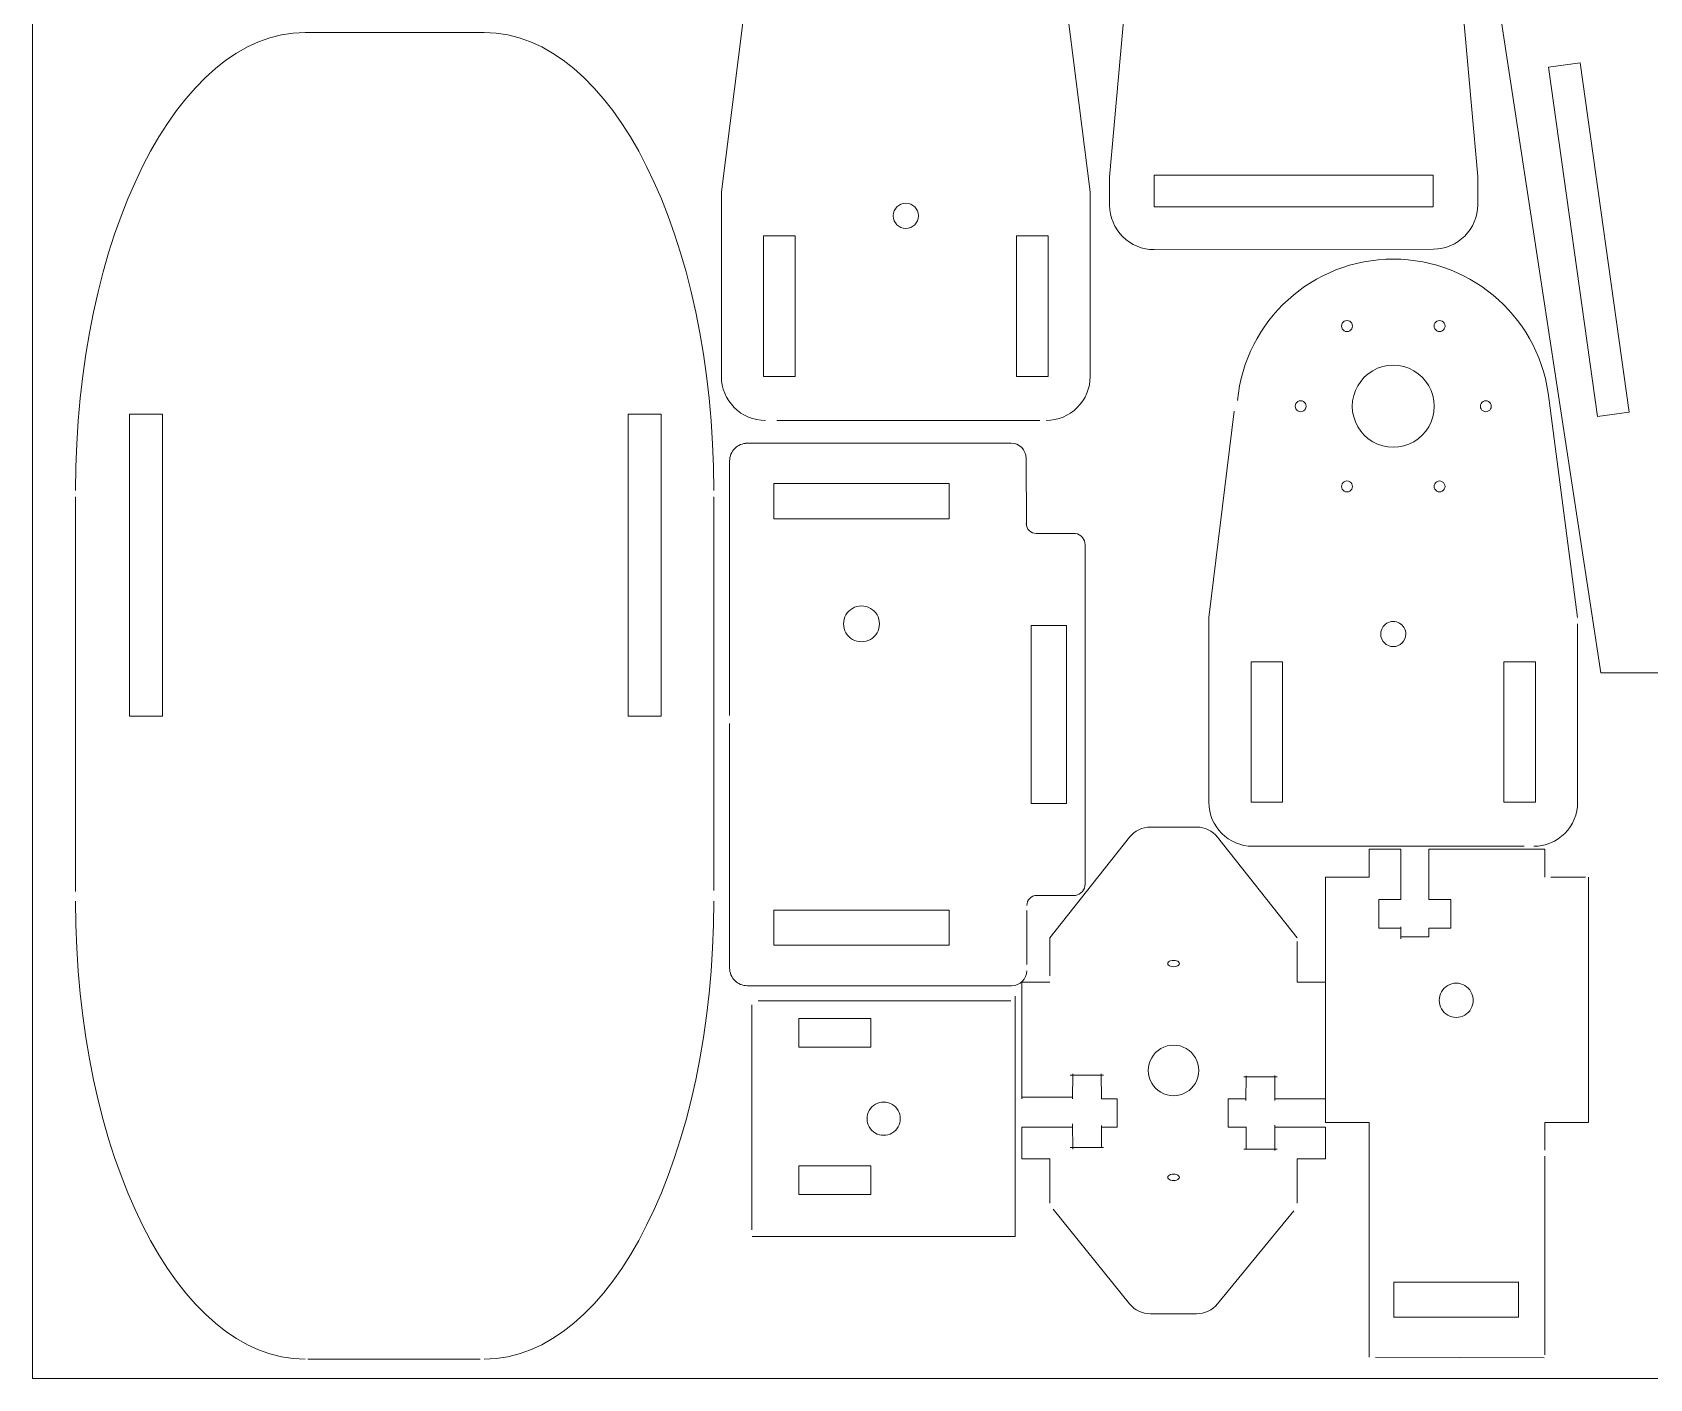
# Model space of a CAD drawing. Header units: centimetres. Extents: x -14.4 to 14.4, y -14.4 to 14.4.
# Drawn here: x -14.45 to 3.75, y -14.45 to 0.7 of the extents above; entities that cross this region are included whole.
import ezdxf

# ---------------------------------------------------------------- set-up
doc = ezdxf.new("R2010")
doc.units = ezdxf.units.CM
doc.header["$MEASUREMENT"] = 0
doc.layers.add('Ebene 1', color=7, linetype='Continuous')

msp = doc.modelspace()

# ---------------------------------------------------------------- linework, layer by layer
at = {"layer": 'Ebene 1', "lineweight": 9}
for points in [[(-14.4498, 14.4498), (-14.4498, 14.4498), (-14.4498, -14.4498), (-14.4498, -14.4498)], [(1.81146, -0.92475), (1.81146, -0.92475), (1.52711, 2.26109), (1.52711, 2.26109)], [(-2.0539, 2.16392), (-2.0539, 2.16392), (-2.32959, -0.93301), (-2.32959, -0.93301)], [(-6.40833, 1.19467), (-6.40833, 1.19467), (-6.69756, -1.0966), (-6.69756, -1.0966)], [(-2.54844, -1.0966), (-2.54844, -1.0966), (-2.83239, 1.15185), (-2.83239, 1.15185)], [(3.1949, -6.50869), (3.1949, -6.50869), (2.0318, 1.13403), (2.0318, 1.13403)], [(-11.38194, 0.69456), (-12.81237, 0.69456), (-13.96393, -1.60387), (-13.96393, -4.45897)], [(-9.36587, 0.69456), (-9.36587, 0.69456), (-11.38194, 0.69456), (-11.38194, 0.69456)], [(-6.78388, -4.45897), (-6.78388, -1.60387), (-7.93544, 0.69456), (-9.36587, 0.69456)], [(2.60837, 0.30397), (2.60837, 0.30397), (2.96282, 0.35375), (2.96282, 0.35375)], [(3.16065, -3.62542), (3.16065, -3.62542), (2.60837, 0.30397), (2.60837, 0.30397)], [(2.96282, 0.35375), (2.96282, 0.35375), (3.5151, -3.57554), (3.5151, -3.57554)], [(-1.83008, -0.90862), (-1.83008, -0.90862), (1.31185, -0.90862), (1.31185, -0.90862)], [(-1.83008, -1.26576), (-1.83008, -1.26576), (-1.83008, -0.90862), (-1.83008, -0.90862)], [(1.31185, -0.90862), (1.31185, -0.90862), (1.31185, -1.26576), (1.31185, -1.26576)], [(-2.32959, -0.93301), (-2.32959, -0.93301), (-2.32959, -1.24863), (-2.32959, -1.24863)], [(1.81146, -1.24236), (1.81146, -1.24236), (1.81146, -0.92475), (1.81146, -0.92475)], [(-6.69756, -1.0966), (-6.69756, -1.0966), (-6.69756, -3.17419), (-6.69756, -3.17419)], [(-4.62305, -1.22533), (-4.70131, -1.22533), (-4.76473, -1.28875), (-4.76473, -1.36691)], [(-4.48147, -1.36691), (-4.48147, -1.28875), (-4.54479, -1.22533), (-4.62305, -1.22533)], [(-2.54844, -3.17419), (-2.54844, -3.17419), (-2.54844, -1.0966), (-2.54844, -1.0966)], [(-2.32959, -1.24863), (-2.32959, -1.38105), (-2.27693, -1.50799), (-2.18324, -1.60158)], [(1.31185, -1.26576), (1.31185, -1.26576), (-1.83008, -1.26576), (-1.83008, -1.26576)], [(1.31374, -1.74097), (1.58874, -1.74097), (1.81146, -1.51735), (1.81146, -1.24236)], [(-4.76473, -1.36691), (-4.76473, -1.44517), (-4.70131, -1.50859), (-4.62305, -1.50859)], [(-4.62305, -1.50859), (-4.54479, -1.50859), (-4.48147, -1.44517), (-4.48147, -1.36691)], [(-6.22314, -3.1732), (-6.22314, -3.1732), (-6.22314, -1.59223), (-6.22314, -1.59223)], [(-6.22314, -1.59223), (-6.22314, -1.59223), (-5.86849, -1.59223), (-5.86849, -1.59223)], [(-5.86849, -1.59223), (-5.86849, -1.59223), (-5.86849, -3.1732), (-5.86849, -3.1732)], [(-3.3776, -3.1732), (-3.3776, -3.1732), (-3.3776, -1.59223), (-3.3776, -1.59223)], [(-3.3776, -1.59223), (-3.3776, -1.59223), (-3.02296, -1.59223), (-3.02296, -1.59223)], [(-3.02296, -1.59223), (-3.02296, -1.59223), (-3.02296, -3.1732), (-3.02296, -3.1732)], [(-2.18324, -1.60158), (-2.08945, -1.69507), (-1.9624, -1.74754), (-1.82998, -1.74725)], [(-1.82998, -1.74725), (-1.82998, -1.74725), (1.31374, -1.74087), (1.31374, -1.74087)], [(0.86123, -1.85408), (-0.046, -1.85408), (-0.80468, -2.54326), (-0.89179, -3.4462)], [(2.61415, -3.4462), (2.52723, -2.54326), (1.76845, -1.85408), (0.86123, -1.85408)], [(0.37107, -2.55411), (0.35206, -2.54326), (0.32866, -2.54326), (0.30964, -2.55411)], [(1.41291, -2.55401), (1.39389, -2.54316), (1.3704, -2.54316), (1.35148, -2.55401)], [(0.30964, -2.55411), (0.29063, -2.56496), (0.27898, -2.58537), (0.27898, -2.60738)], [(0.27898, -2.60738), (0.27898, -2.62928), (0.29063, -2.64959), (0.30964, -2.66064)], [(0.30964, -2.66064), (0.32856, -2.6715), (0.35206, -2.6715), (0.37107, -2.66064)], [(0.40164, -2.60738), (0.40164, -2.58537), (0.39009, -2.56516), (0.37107, -2.55411)], [(0.37107, -2.66064), (0.39009, -2.64979), (0.40174, -2.62928), (0.40164, -2.60738)], [(0.40164, -2.60738), (0.40164, -2.60738), (0.40164, -2.60738), (0.40164, -2.60738)], [(0.40164, -2.60738), (0.40164, -2.60738), (0.40164, -2.60738), (0.40164, -2.60738)], [(1.35148, -2.55401), (1.33246, -2.56516), (1.32071, -2.58537), (1.32071, -2.60738)], [(1.32071, -2.60738), (1.32071, -2.62928), (1.33246, -2.64959), (1.35148, -2.66064)], [(1.35148, -2.66064), (1.3704, -2.6715), (1.39389, -2.6715), (1.41291, -2.66064)], [(1.44348, -2.60738), (1.44348, -2.58537), (1.43193, -2.56516), (1.41291, -2.55401)], [(1.41291, -2.66064), (1.43183, -2.64979), (1.44358, -2.62928), (1.44348, -2.60738)], [(1.44348, -2.60738), (1.44348, -2.60738), (1.44348, -2.60738), (1.44348, -2.60738)], [(1.44348, -2.60738), (1.44348, -2.60738), (1.44348, -2.60738), (1.44348, -2.60738)], [(1.09182, -3.10998), (0.94914, -3.02754), (0.77331, -3.02754), (0.63064, -3.10998)], [(-6.69756, -3.17419), (-6.69756, -3.30542), (-6.64539, -3.43117), (-6.5527, -3.52406)], [(-5.86849, -3.1732), (-5.86849, -3.1732), (-6.22314, -3.1732), (-6.22314, -3.1732)], [(-3.02296, -3.1732), (-3.02296, -3.1732), (-3.3776, -3.1732), (-3.3776, -3.1732)], [(-2.6934, -3.52406), (-2.60061, -3.43117), (-2.54844, -3.30542), (-2.54844, -3.17419)], [(0.63064, -3.10998), (0.48796, -3.19251), (0.40025, -3.34485), (0.40045, -3.50963)], [(1.32201, -3.50963), (1.32261, -3.34485), (1.23449, -3.19251), (1.09182, -3.10998)], [(-0.21127, -3.45636), (-0.23029, -3.46721), (-0.24194, -3.48762), (-0.24194, -3.50963)], [(-0.14984, -3.45636), (-0.16886, -3.44551), (-0.19226, -3.44551), (-0.21127, -3.45636)], [(-0.11928, -3.50963), (-0.11928, -3.48762), (-0.13083, -3.46731), (-0.14984, -3.45636)], [(1.8723, -3.45636), (1.85338, -3.46721), (1.84163, -3.48762), (1.84163, -3.50963)], [(1.93383, -3.45636), (1.91481, -3.44551), (1.89131, -3.44551), (1.8723, -3.45636)], [(1.96439, -3.50963), (1.96439, -3.48762), (1.95275, -3.46731), (1.93383, -3.45636)], [(2.93584, -5.88801), (2.93584, -5.88801), (2.61415, -3.4462), (2.61415, -3.4462)], [(-12.98611, -3.59943), (-12.98611, -3.59943), (-13.35788, -3.59943), (-13.35788, -3.59943)], [(-13.35788, -3.59943), (-13.35788, -3.59943), (-13.35788, -6.99595), (-13.35788, -6.99595)], [(-12.98611, -6.99595), (-12.98611, -6.99595), (-12.98611, -3.59943), (-12.98611, -3.59943)], [(-7.37559, -3.59943), (-7.37559, -3.59943), (-7.74726, -3.59943), (-7.74726, -3.59943)], [(-7.74726, -3.59943), (-7.74726, -3.59943), (-7.74726, -6.99595), (-7.74726, -6.99595)], [(-7.37559, -6.99595), (-7.37559, -6.99595), (-7.37559, -3.59943), (-7.37559, -3.59943)], [(-6.5527, -3.52406), (-6.4599, -3.61686), (-6.33405, -3.66883), (-6.20293, -3.66883)], [(-3.04327, -3.66883), (-2.91194, -3.66883), (-2.78619, -3.61686), (-2.6934, -3.52406)], [(-0.92714, -3.56299), (-0.92714, -3.56299), (-1.21329, -5.88801), (-1.21329, -5.88801)], [(-0.24194, -3.50963), (-0.24194, -3.53153), (-0.23029, -3.55184), (-0.21127, -3.56279)], [(-0.21127, -3.56279), (-0.19226, -3.57365), (-0.16886, -3.57365), (-0.14984, -3.56279)], [(-0.14984, -3.56279), (-0.13083, -3.55194), (-0.11918, -3.53153), (-0.11928, -3.50963)], [(0.40045, -3.50963), (0.39995, -3.6744), (0.48796, -3.82664), (0.63064, -3.90918)], [(1.09182, -3.90918), (1.23449, -3.82664), (1.32221, -3.6744), (1.32201, -3.50963)], [(1.32201, -3.50963), (1.32201, -3.50963), (1.32201, -3.50963), (1.32201, -3.50963)], [(1.32201, -3.50963), (1.32201, -3.50963), (1.32201, -3.50963), (1.32201, -3.50963)], [(1.84163, -3.50963), (1.84163, -3.53153), (1.85338, -3.55184), (1.8723, -3.56279)], [(1.8723, -3.56279), (1.89131, -3.57365), (1.91481, -3.57365), (1.93383, -3.56279)], [(1.93383, -3.56279), (1.95275, -3.55194), (1.96449, -3.53153), (1.96439, -3.50963)], [(1.96439, -3.50963), (1.96439, -3.50963), (1.96439, -3.50963), (1.96439, -3.50963)], [(1.96439, -3.50963), (1.96439, -3.50963), (1.96439, -3.50963), (1.96439, -3.50963)], [(3.5151, -3.57554), (3.5151, -3.57554), (3.16065, -3.62542), (3.16065, -3.62542)], [(-6.0721, -3.66883), (-6.0721, -3.66883), (-3.11356, -3.66883), (-3.11356, -3.66883)], [(-6.54692, -3.98455), (-6.58406, -4.02168), (-6.60487, -4.07206), (-6.60487, -4.12443)], [(-6.40693, -3.9266), (-6.4595, -3.9266), (-6.50988, -3.94751), (-6.54692, -3.98455)], [(-3.43854, -3.9266), (-3.43854, -3.9266), (-6.42734, -3.9266), (-6.42734, -3.9266)], [(-3.43854, -3.92461), (-3.34495, -3.92461), (-3.26898, -4.00048), (-3.26898, -4.09407)], [(0.63064, -3.90918), (0.77331, -3.99161), (0.94914, -3.99161), (1.09182, -3.90918)], [(-6.60487, -4.12443), (-6.60487, -4.12443), (-6.60487, -6.98958), (-6.60487, -6.98958)], [(-3.26719, -4.09715), (-3.26719, -4.09715), (-3.2639, -4.84388), (-3.2639, -4.84388)], [(0.30964, -4.35861), (0.29063, -4.36936), (0.27898, -4.38987), (0.27898, -4.41177)], [(0.37107, -4.35861), (0.35206, -4.34775), (0.32866, -4.34775), (0.30964, -4.35861)], [(0.40164, -4.41177), (0.40164, -4.38987), (0.39009, -4.36956), (0.37107, -4.35861)], [(1.35148, -4.35861), (1.33246, -4.36936), (1.32071, -4.38987), (1.32071, -4.41177)], [(1.41291, -4.35861), (1.39389, -4.34775), (1.3704, -4.34775), (1.35148, -4.35861)], [(1.44348, -4.41177), (1.44348, -4.38987), (1.43193, -4.36956), (1.41291, -4.35861)], [(-13.96393, -4.52926), (-13.96393, -4.52926), (-13.96393, -8.96851), (-13.96393, -8.96851)], [(-6.78388, -8.95866), (-6.78388, -8.95866), (-6.78388, -4.52926), (-6.78388, -4.52926)], [(-6.10804, -4.77538), (-6.10804, -4.77538), (-6.10804, -4.37971), (-6.10804, -4.37971)], [(-6.10804, -4.37971), (-6.10804, -4.37971), (-4.13509, -4.37971), (-4.13509, -4.37971)], [(-4.13509, -4.37971), (-4.13509, -4.37971), (-4.13509, -4.77538), (-4.13509, -4.77538)], [(0.27898, -4.41177), (0.27898, -4.43378), (0.29063, -4.45399), (0.30964, -4.46514)], [(0.30964, -4.46514), (0.32856, -4.47599), (0.35206, -4.47599), (0.37107, -4.46514)], [(0.37107, -4.46514), (0.39009, -4.45399), (0.40174, -4.43378), (0.40164, -4.41177)], [(0.40164, -4.41177), (0.40164, -4.41177), (0.40164, -4.41177), (0.40164, -4.41177)], [(0.40164, -4.41177), (0.40164, -4.41177), (0.40164, -4.41177), (0.40164, -4.41177)], [(1.32071, -4.41177), (1.32071, -4.43378), (1.33246, -4.45419), (1.35148, -4.46514)], [(1.35148, -4.46514), (1.3704, -4.47599), (1.39389, -4.47599), (1.41291, -4.46514)], [(1.41291, -4.46514), (1.43183, -4.45429), (1.44358, -4.43378), (1.44348, -4.41177)], [(1.44348, -4.41177), (1.44348, -4.41177), (1.44348, -4.41177), (1.44348, -4.41177)], [(1.44348, -4.41177), (1.44348, -4.41177), (1.44348, -4.41177), (1.44348, -4.41177)], [(-4.13509, -4.77538), (-4.13509, -4.77538), (-6.10804, -4.77538), (-6.10804, -4.77538)], [(-3.15518, -4.94096), (-3.21731, -4.94096), (-3.26769, -4.89068), (-3.26769, -4.82845)], [(-3.15518, -4.94096), (-3.14681, -4.94096), (-2.72178, -4.93837), (-2.71381, -4.94096)], [(-2.71381, -4.94006), (-2.65238, -4.95141), (-2.60579, -5.00547), (-2.60579, -5.07029)], [(-2.60579, -8.88388), (-2.60579, -8.88388), (-2.60579, -5.07029), (-2.60579, -5.07029)], [(-5.22252, -5.78327), (-5.28495, -5.81921), (-5.32348, -5.88592), (-5.32348, -5.9581)], [(-5.02071, -5.78327), (-5.08313, -5.74712), (-5.1601, -5.74712), (-5.22252, -5.78327)], [(-4.91975, -5.9581), (-4.91975, -5.88592), (-4.95828, -5.81921), (-5.02071, -5.78327)], [(-5.32348, -5.9581), (-5.32348, -6.03008), (-5.28495, -6.09679), (-5.22252, -6.13273)], [(-5.02071, -6.13273), (-4.95828, -6.09679), (-4.91975, -6.03008), (-4.91975, -5.9581)], [(-2.81676, -5.97712), (-2.81676, -5.97712), (-3.21243, -5.97712), (-3.21243, -5.97712)], [(-3.21243, -5.97712), (-3.21243, -5.97712), (-3.21243, -7.97706), (-3.21243, -7.97706)], [(-2.81676, -7.97706), (-2.81676, -7.97706), (-2.81676, -5.97712), (-2.81676, -5.97712)], [(-1.21329, -5.88801), (-1.21329, -5.88801), (-1.21329, -7.96561), (-1.21329, -7.96561)], [(0.72015, -6.0729), (0.72015, -6.02252), (0.74703, -5.97592), (0.79064, -5.95073)], [(0.79064, -5.95073), (0.83435, -5.92564), (0.88811, -5.92564), (0.93182, -5.95073)], [(0.93182, -5.95073), (0.97543, -5.97582), (1.00241, -6.02252), (1.00241, -6.0729)], [(2.93584, -7.96561), (2.93584, -7.96561), (2.93584, -5.9583), (2.93584, -5.9583)], [(-5.22252, -6.13273), (-5.1601, -6.16888), (-5.08313, -6.16888), (-5.02071, -6.13273)], [(0.86123, -6.21408), (0.78327, -6.21408), (0.72015, -6.15086), (0.72015, -6.0729)], [(1.00241, -6.0729), (1.00241, -6.15086), (0.93919, -6.21408), (0.86123, -6.21408)], [(1.00241, -6.0729), (1.00241, -6.0729), (1.00241, -6.0729), (1.00241, -6.0729)], [(1.00241, -6.0729), (1.00241, -6.0729), (1.00241, -6.0729), (1.00241, -6.0729)], [(-0.73896, -6.38364), (-0.73896, -6.38364), (-0.38422, -6.38364), (-0.38422, -6.38364)], [(-0.73896, -7.96461), (-0.73896, -7.96461), (-0.73896, -6.38364), (-0.73896, -6.38364)], [(-0.38422, -6.38364), (-0.38422, -6.38364), (-0.38422, -7.96461), (-0.38422, -7.96461)], [(2.10667, -6.38364), (2.10667, -6.38364), (2.46142, -6.38364), (2.46142, -6.38364)], [(2.10667, -7.96461), (2.10667, -7.96461), (2.10667, -6.38364), (2.10667, -6.38364)], [(2.46142, -6.38364), (2.46142, -6.38364), (2.46142, -7.96461), (2.46142, -7.96461)], [(6.82799, -6.50869), (6.82799, -6.50869), (3.1949, -6.50869), (3.1949, -6.50869)], [(-13.35788, -6.99595), (-13.35788, -6.99595), (-12.98611, -6.99595), (-12.98611, -6.99595)], [(-7.74726, -6.99595), (-7.74726, -6.99595), (-7.37559, -6.99595), (-7.37559, -6.99595)], [(-6.60815, -7.07999), (-6.60815, -7.07999), (-6.60487, -9.83133), (-6.60487, -9.83133)], [(-3.21243, -7.97706), (-3.21243, -7.97706), (-2.81676, -7.97706), (-2.81676, -7.97706)], [(-1.21329, -7.96561), (-1.21329, -8.23881), (-0.99176, -8.46034), (-0.71865, -8.46034)], [(-0.38422, -7.96461), (-0.38422, -7.96461), (-0.73896, -7.96461), (-0.73896, -7.96461)], [(2.46142, -7.96461), (2.46142, -7.96461), (2.10667, -7.96461), (2.10667, -7.96461)], [(2.79087, -8.31537), (2.88367, -8.22268), (2.93584, -8.09683), (2.93584, -7.96561)], [(2.93584, -7.96561), (2.93584, -7.96561), (2.93584, -7.96561), (2.93584, -7.96561)], [(2.93584, -7.96561), (2.93584, -7.96561), (2.93584, -7.96561), (2.93584, -7.96561)], [(-3.00135, -9.48903), (-3.00135, -9.48903), (-2.10438, -8.35689), (-2.10438, -8.35689)], [(-2.10438, -8.35689), (-2.04763, -8.28531), (-1.96131, -8.24349), (-1.86991, -8.24349)], [(-1.86991, -8.24349), (-1.86991, -8.24349), (-1.35068, -8.24349), (-1.35068, -8.24349)], [(-1.35068, -8.24349), (-1.25928, -8.24349), (-1.17286, -8.28531), (-1.11611, -8.35689)], [(-1.11611, -8.35689), (-1.11611, -8.35689), (-0.21914, -9.48903), (-0.21914, -9.48903)], [(2.44111, -8.46034), (2.57233, -8.46034), (2.69818, -8.40817), (2.79087, -8.31537)], [(-0.71865, -8.46034), (-0.71865, -8.46034), (2.33577, -8.46034), (2.33577, -8.46034)], [(0.59211, -8.80592), (0.59211, -8.80592), (0.59211, -8.4918), (0.59211, -8.4918)], [(0.59211, -8.4918), (0.59211, -8.4918), (0.94665, -8.4918), (0.94665, -8.4918)], [(0.94665, -8.4918), (0.94665, -8.4918), (0.94665, -9.05971), (0.94665, -9.05971)], [(1.26078, -9.05971), (1.26078, -9.05971), (1.26078, -8.4918), (1.26078, -8.4918)], [(1.26078, -8.4918), (1.26078, -8.4918), (2.56506, -8.4918), (2.56506, -8.4918)], [(2.56506, -8.4918), (2.56506, -8.4918), (2.56506, -8.80592), (2.56506, -8.80592)], [(-2.71381, -9.01411), (-2.65238, -9.00276), (-2.60579, -8.9487), (-2.60579, -8.88388)], [(0.09747, -11.56613), (0.09747, -11.56613), (0.09747, -8.80592), (0.09747, -8.80592)], [(0.09747, -8.80592), (0.09747, -8.80592), (0.59211, -8.80592), (0.59211, -8.80592)], [(2.63536, -8.80592), (2.63536, -8.80592), (3.02445, -8.80592), (3.02445, -8.80592)], [(3.0597, -8.80592), (3.0597, -8.80592), (3.0597, -11.56613), (3.0597, -11.56613)], [(-13.96393, -9.07704), (-13.96393, -11.93213), (-12.81237, -14.23066), (-11.38194, -14.23066)], [(-9.36587, -14.23066), (-7.93544, -14.23066), (-6.78388, -11.93213), (-6.78388, -9.07704)], [(-3.14861, -9.01312), (-3.21073, -9.01312), (-3.26111, -9.0635), (-3.26111, -9.12562)], [(-3.14861, -9.01312), (-3.14024, -9.01312), (-2.72178, -9.01571), (-2.71381, -9.01312)], [(0.94665, -9.05971), (0.94665, -9.05971), (0.69924, -9.05971), (0.69924, -9.05971)], [(0.69924, -9.05971), (0.69924, -9.05971), (0.69924, -9.3812), (0.69924, -9.3812)], [(1.50809, -9.05971), (1.50809, -9.05971), (1.26078, -9.05971), (1.26078, -9.05971)], [(1.50809, -9.3812), (1.50809, -9.3812), (1.50809, -9.05971), (1.50809, -9.05971)], [(-6.10804, -9.57446), (-6.10804, -9.57446), (-6.10804, -9.17869), (-6.10804, -9.17869)], [(-6.10804, -9.17869), (-6.10804, -9.17869), (-4.13509, -9.17869), (-4.13509, -9.17869)], [(-4.13509, -9.17869), (-4.13509, -9.17869), (-4.13509, -9.57446), (-4.13509, -9.57446)], [(-3.26072, -9.79011), (-3.26072, -9.79011), (-3.26072, -9.18138), (-3.26072, -9.18138)], [(0.69924, -9.3812), (0.69924, -9.3812), (0.94665, -9.3812), (0.94665, -9.3812)], [(0.94665, -9.3812), (0.94665, -9.3812), (0.69924, -9.3812), (0.69924, -9.3812)], [(0.94665, -9.49998), (0.94665, -9.49998), (0.94506, -9.36557), (0.94506, -9.36557)], [(1.26078, -9.48017), (1.26078, -9.48017), (1.26078, -9.3812), (1.26078, -9.3812)], [(1.26078, -9.3812), (1.26078, -9.3812), (1.50809, -9.3812), (1.50809, -9.3812)], [(-4.13509, -9.57446), (-4.13509, -9.57446), (-6.10804, -9.57446), (-6.10804, -9.57446)], [(-3.00135, -9.91726), (-3.00135, -9.91726), (-3.00135, -9.48903), (-3.00135, -9.48903)], [(-0.21914, -9.53314), (-0.21914, -9.53314), (-0.21914, -9.98765), (-0.21914, -9.98765)], [(0.94665, -9.48017), (0.94665, -9.48017), (1.26078, -9.48017), (1.26078, -9.48017)], [(-1.67606, -9.77956), (-1.67616, -9.76691), (-1.66361, -9.75527), (-1.6432, -9.74889)], [(-1.6432, -9.81022), (-1.66361, -9.80385), (-1.67616, -9.7921), (-1.67606, -9.77956)], [(-1.6432, -9.74889), (-1.62279, -9.74262), (-1.5977, -9.74262), (-1.57739, -9.74889)], [(-1.57739, -9.81022), (-1.5977, -9.8165), (-1.62279, -9.8165), (-1.6432, -9.81022)], [(-1.57739, -9.74889), (-1.55698, -9.75527), (-1.54443, -9.76701), (-1.54443, -9.77956)], [(-1.54443, -9.77956), (-1.54443, -9.7922), (-1.55698, -9.80385), (-1.57739, -9.81022)], [(-6.60487, -9.83133), (-6.60487, -9.8838), (-6.58406, -9.93408), (-6.54692, -9.97122)], [(-6.54692, -9.97122), (-6.50988, -10.00836), (-6.4595, -10.02917), (-6.40693, -10.02917)], [(-3.43197, -10.02956), (-3.33838, -10.02956), (-3.26241, -9.9537), (-3.26241, -9.86001)], [(-3.31797, -11.30229), (-3.31797, -11.30229), (-3.31797, -9.98765), (-3.31797, -9.98765)], [(-3.31797, -9.98765), (-3.31797, -9.98765), (-3.00135, -9.98765), (-3.00135, -9.98765)], [(-0.21914, -9.98765), (-0.21914, -9.98765), (0.09747, -9.98765), (0.09747, -9.98765)], [(0.09747, -9.98765), (0.09747, -9.98765), (0.09747, -11.30229), (0.09747, -11.30229)], [(1.47364, -10.02608), (1.53289, -9.99173), (1.60577, -9.99173), (1.66511, -10.02608)], [(-6.40693, -10.02917), (-6.40693, -10.02917), (-3.43197, -10.02917), (-3.43197, -10.02917)], [(-3.39085, -10.14476), (-3.39085, -10.14476), (-3.39085, -12.8523), (-3.39085, -12.8523)], [(1.37826, -10.19295), (1.37816, -10.12415), (1.4145, -10.06053), (1.47364, -10.02608)], [(1.66511, -10.02608), (1.72425, -10.06053), (1.76059, -10.12415), (1.76039, -10.19295)], [(-6.35645, -12.77364), (-6.35645, -12.77364), (-6.35645, -10.24532), (-6.35645, -10.24532)], [(-6.28268, -10.19753), (-6.28268, -10.19753), (-3.43993, -10.19753), (-3.43993, -10.19753)], [(1.47364, -10.35962), (1.4145, -10.32517), (1.37816, -10.26155), (1.37826, -10.19295)], [(1.66511, -10.35962), (1.60577, -10.39407), (1.53289, -10.39407), (1.47364, -10.35962)], [(1.76039, -10.19295), (1.76059, -10.26155), (1.72425, -10.32517), (1.66511, -10.35962)], [(-5.82648, -10.39855), (-5.82648, -10.39855), (-5.82648, -10.72014), (-5.82648, -10.72014)], [(-5.01762, -10.39855), (-5.01762, -10.39855), (-5.82648, -10.39855), (-5.82648, -10.39855)], [(-5.01762, -10.72014), (-5.01762, -10.72014), (-5.01762, -10.39855), (-5.01762, -10.39855)], [(-5.82648, -10.72014), (-5.82648, -10.72014), (-5.01762, -10.72014), (-5.01762, -10.72014)], [(-1.46807, -10.73567), (-1.55608, -10.68479), (-1.66451, -10.68479), (-1.75252, -10.73567)], [(-1.75252, -10.73567), (-1.84044, -10.78645), (-1.8947, -10.88034), (-1.8947, -10.98199)], [(-1.32589, -10.98199), (-1.32589, -10.88034), (-1.38005, -10.78645), (-1.46807, -10.73567)], [(-2.77285, -11.03675), (-2.77285, -11.03675), (-2.39849, -11.03675), (-2.39849, -11.03675)], [(-2.74557, -11.30229), (-2.74557, -11.30229), (-2.74448, -11.01953), (-2.74448, -11.01953)], [(-2.42348, -11.02192), (-2.42348, -11.02192), (-2.42249, -11.3), (-2.42249, -11.3)], [(-1.8947, -10.98199), (-1.8947, -11.08355), (-1.84044, -11.17744), (-1.75252, -11.22831)], [(-1.46807, -11.22831), (-1.38005, -11.17744), (-1.32589, -11.08355), (-1.32589, -10.98199)], [(-0.44405, -11.05547), (-0.44405, -11.05547), (-0.81832, -11.05547), (-0.81832, -11.05547)], [(-0.79522, -11.04352), (-0.79522, -11.04352), (-0.79631, -11.3216), (-0.79631, -11.3216)], [(-0.47134, -11.32111), (-0.47134, -11.32111), (-0.47233, -11.03825), (-0.47233, -11.03825)], [(-1.75252, -11.22831), (-1.66451, -11.27909), (-1.55608, -11.27909), (-1.46807, -11.22831)], [(-5.03365, -11.43152), (-5.0671, -11.48927), (-5.0671, -11.56046), (-5.03365, -11.6182)], [(-4.87196, -11.33813), (-4.93867, -11.33813), (-5.0003, -11.37368), (-5.03365, -11.43152)], [(-4.71027, -11.43152), (-4.74362, -11.37368), (-4.80525, -11.33813), (-4.87196, -11.33813)], [(-4.71027, -11.6182), (-4.67691, -11.56046), (-4.67691, -11.48927), (-4.71027, -11.43152)], [(-3.31348, -11.28357), (-3.31348, -11.28357), (-2.74557, -11.28357), (-2.74557, -11.28357)], [(-2.24616, -11.30229), (-2.24616, -11.30229), (-2.42149, -11.30229), (-2.42149, -11.30229)], [(-2.24616, -11.6189), (-2.24616, -11.6189), (-2.24616, -11.30229), (-2.24616, -11.30229)], [(-0.79542, -11.30229), (-0.79542, -11.30229), (-0.99484, -11.30229), (-0.99484, -11.30229)], [(-0.99484, -11.30229), (-0.99484, -11.30229), (-0.99484, -11.6189), (-0.99484, -11.6189)], [(0.09747, -11.30229), (0.09747, -11.30229), (-0.47134, -11.30229), (-0.47134, -11.30229)], [(-5.03365, -11.6182), (-5.0003, -11.67605), (-4.93867, -11.7116), (-4.87196, -11.7116)], [(-4.87196, -11.7116), (-4.80525, -11.7116), (-4.74362, -11.67605), (-4.71027, -11.6182)], [(-3.31797, -11.97624), (-3.31797, -11.97624), (-3.31797, -11.6189), (-3.31797, -11.6189)], [(-3.31797, -11.6189), (-3.31797, -11.6189), (-2.74557, -11.6189), (-2.74557, -11.6189)], [(-2.74507, -11.86741), (-2.74507, -11.86741), (-2.74557, -11.58256), (-2.74557, -11.58256)], [(-2.42299, -11.60287), (-2.42299, -11.60287), (-2.42299, -11.85029), (-2.42299, -11.85029)], [(-2.42149, -11.6189), (-2.42149, -11.6189), (-2.24616, -11.6189), (-2.24616, -11.6189)], [(-0.99484, -11.6189), (-0.99484, -11.6189), (-0.79542, -11.6189), (-0.79542, -11.6189)], [(-0.79283, -11.61641), (-0.79283, -11.61641), (-0.79283, -11.86383), (-0.79283, -11.86383)], [(-0.47273, -11.88334), (-0.47273, -11.88334), (-0.47223, -11.59849), (-0.47223, -11.59849)], [(-0.47134, -11.6189), (-0.47134, -11.6189), (0.09747, -11.6189), (0.09747, -11.6189)], [(0.59211, -11.56613), (0.59211, -11.56613), (0.09747, -11.56613), (0.09747, -11.56613)], [(0.09747, -11.6189), (0.09747, -11.6189), (0.09747, -11.97624), (0.09747, -11.97624)], [(0.59211, -11.88026), (0.59211, -11.88026), (0.59211, -11.56613), (0.59211, -11.56613)], [(3.0597, -11.56613), (3.0597, -11.56613), (2.56506, -11.56613), (2.56506, -11.56613)], [(2.56506, -11.56613), (2.56506, -11.56613), (2.56506, -11.88026), (2.56506, -11.88026)], [(-3.00135, -11.97624), (-3.00135, -11.97624), (-3.31797, -11.97624), (-3.31797, -11.97624)], [(-3.00135, -12.47485), (-3.00135, -12.47485), (-3.00135, -11.97624), (-3.00135, -11.97624)], [(-2.39829, -11.85029), (-2.39829, -11.85029), (-2.77265, -11.85029), (-2.77265, -11.85029)], [(-0.81851, -11.86901), (-0.81851, -11.86901), (-0.44425, -11.86901), (-0.44425, -11.86901)], [(0.09747, -11.97624), (0.09747, -11.97624), (-0.21914, -11.97624), (-0.21914, -11.97624)], [(-0.21914, -11.97624), (-0.21914, -11.97624), (-0.21914, -12.47485), (-0.21914, -12.47485)], [(0.59211, -14.20975), (0.59211, -14.20975), (0.59211, -11.88026), (0.59211, -11.88026)], [(2.56506, -11.94736), (2.56506, -11.94736), (2.56506, -14.18247), (2.56506, -14.18247)], [(-5.57916, -12.05469), (-5.57916, -12.05469), (-5.82648, -12.05469), (-5.82648, -12.05469)], [(-5.82648, -12.05469), (-5.82648, -12.05469), (-5.82648, -12.37618), (-5.82648, -12.37618)], [(-5.01762, -12.05469), (-5.01762, -12.05469), (-5.57916, -12.05469), (-5.57916, -12.05469)], [(-5.01762, -12.37618), (-5.01762, -12.37618), (-5.01762, -12.05469), (-5.01762, -12.05469)], [(-1.67606, -12.18432), (-1.67616, -12.17168), (-1.66361, -12.16003), (-1.6432, -12.15366)], [(-1.6432, -12.21499), (-1.66361, -12.20872), (-1.67616, -12.19707), (-1.67606, -12.18432)], [(-1.6432, -12.15366), (-1.62279, -12.14739), (-1.5977, -12.14739), (-1.57739, -12.15366)], [(-1.57739, -12.15366), (-1.55698, -12.16003), (-1.54443, -12.17158), (-1.54443, -12.18432)], [(-1.54443, -12.18432), (-1.54443, -12.19697), (-1.55698, -12.20872), (-1.57739, -12.21499)], [(-1.57739, -12.21499), (-1.5977, -12.22136), (-1.62279, -12.22136), (-1.6432, -12.21499)], [(-5.82648, -12.37618), (-5.82648, -12.37618), (-5.57916, -12.37618), (-5.57916, -12.37618)], [(-5.57916, -12.37618), (-5.57916, -12.37618), (-5.01762, -12.37618), (-5.01762, -12.37618)], [(-2.10438, -13.60699), (-2.10438, -13.60699), (-2.96451, -12.54156), (-2.96451, -12.54156)], [(-0.25638, -12.56317), (-0.25638, -12.56317), (-1.11611, -13.60699), (-1.11611, -13.60699)], [(-3.39085, -12.8523), (-3.39085, -12.8523), (-6.35307, -12.8523), (-6.35307, -12.8523)], [(0.8674, -13.36266), (0.8674, -13.36266), (0.8674, -13.75783), (0.8674, -13.75783)], [(2.27225, -13.36266), (2.27225, -13.36266), (0.8681, -13.36266), (0.8681, -13.36266)], [(2.27125, -13.75783), (2.27125, -13.75783), (2.27125, -13.36266), (2.27125, -13.36266)], [(-1.86991, -13.7204), (-1.96131, -13.7204), (-2.04763, -13.67858), (-2.10438, -13.60699)], [(-1.11611, -13.60699), (-1.17286, -13.67858), (-1.25928, -13.7204), (-1.35068, -13.7204)], [(-1.35068, -13.7204), (-1.35068, -13.7204), (-1.86991, -13.7204), (-1.86991, -13.7204)], [(0.86531, -13.75783), (0.86531, -13.75783), (2.27195, -13.75783), (2.27195, -13.75783)], [(-11.34859, -14.23066), (-11.34859, -14.23066), (-9.41087, -14.23066), (-9.41087, -14.23066)], [(2.55979, -14.21443), (2.55979, -14.21443), (0.6625, -14.20975), (0.6625, -14.20975)], [(-14.4498, -14.4498), (-14.4498, -14.4498), (14.4498, -14.4498), (14.4498, -14.4498)]]:
    msp.add_open_spline(points, degree=3, dxfattribs=at)

doc.saveas('drawing.dxf')
